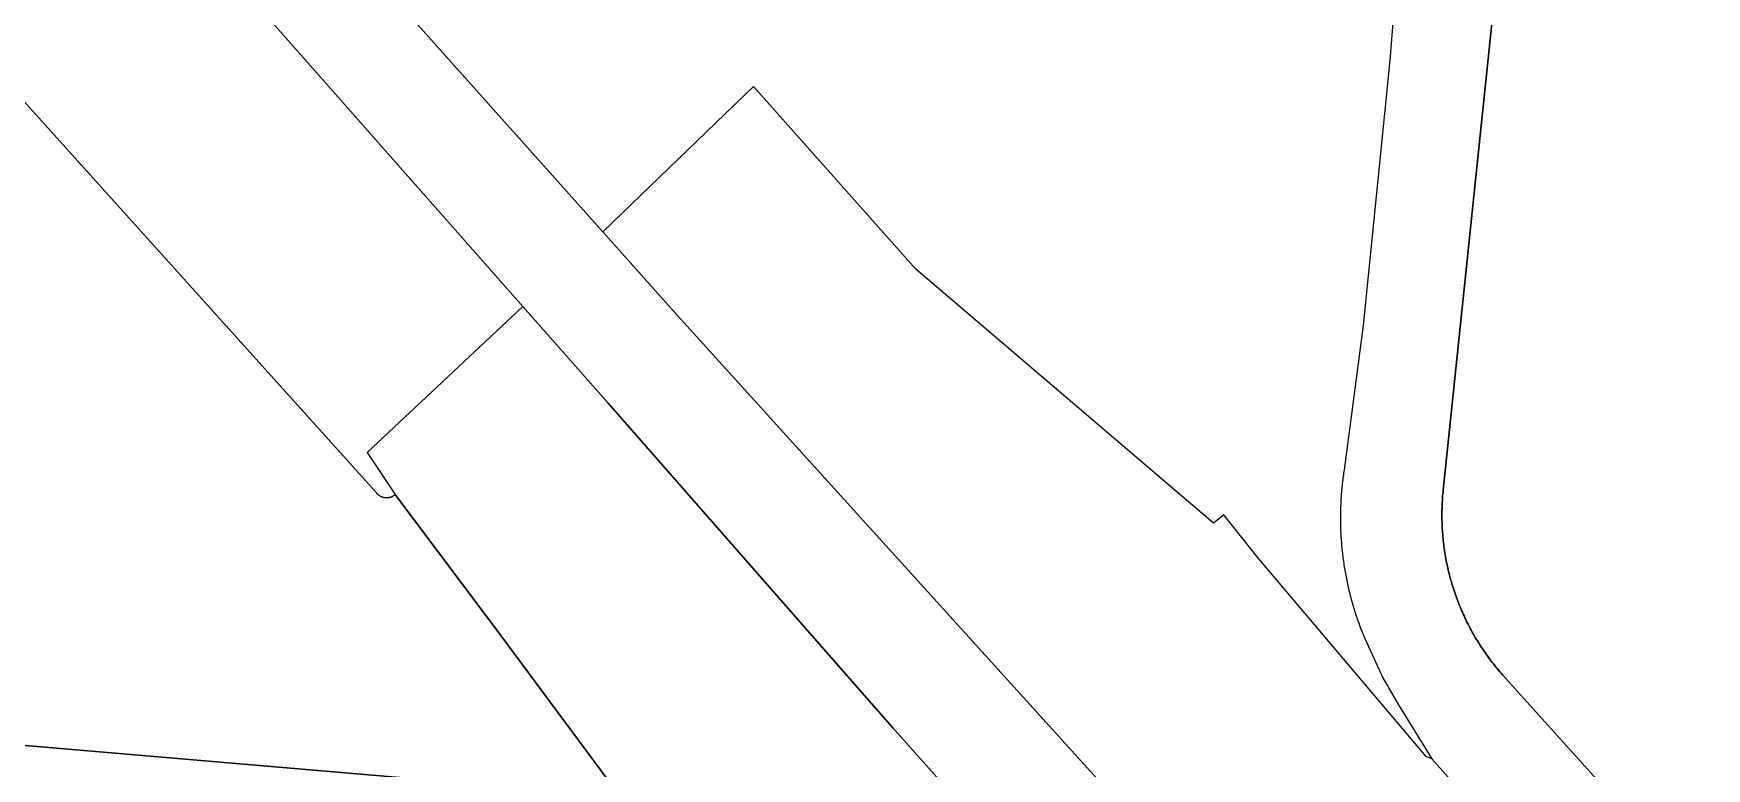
# Model space of a CAD drawing. Header units: metres. Extents: x -127 to 442, y -186 to 462.
# Drawn here: x 138.1 to 200.8, y 250.6 to 278.1 of the extents above; entities that cross this region are included whole.
import ezdxf

# ---------------------------------------------------------------- set-up
doc = ezdxf.new("R2010")
doc.units = ezdxf.units.M

msp = doc.modelspace()

# ---------------------------------------------------------------- linework, layer by layer
at = {"layer": 'road_0', "color": 8}
for points in [[(160.422, 249.124), (155.589, 255.643), (151.663, 260.87), (151.663, 260.87), (151.657, 260.865), (151.651, 260.859), (151.646, 260.854), (151.64, 260.849), (151.634, 260.844), (151.627, 260.84), (151.621, 260.835), (151.615, 260.83), (151.609, 260.826), (151.602, 260.821), (151.596, 260.817), (151.589, 260.813), (151.582, 260.809), (151.576, 260.805), (151.569, 260.801), (151.562, 260.797), (151.555, 260.794), (151.548, 260.79), (151.541, 260.787), (151.534, 260.783), (151.527, 260.78), (151.52, 260.777), (151.512, 260.774), (151.505, 260.771), (151.498, 260.769), (151.49, 260.766), (151.483, 260.764), (151.475, 260.762), (151.468, 260.759), (151.46, 260.757), (151.453, 260.755), (151.445, 260.754), (151.438, 260.752), (151.43, 260.75), (151.422, 260.749), (151.415, 260.748), (151.407, 260.747), (151.399, 260.746), (151.391, 260.745), (151.384, 260.744), (151.376, 260.743), (151.368, 260.743), (151.36, 260.742), (151.352, 260.742), (151.345, 260.742), (151.337, 260.742), (151.329, 260.742), (151.321, 260.743), (151.313, 260.743), (151.306, 260.744), (151.298, 260.744), (151.29, 260.745), (151.282, 260.746), (151.275, 260.747), (151.267, 260.748), (151.259, 260.75), (151.251, 260.751), (151.244, 260.753), (151.236, 260.754), (151.229, 260.756), (151.221, 260.758), (151.213, 260.76), (151.206, 260.762), (151.199, 260.765), (151.191, 260.767), (151.184, 260.77), (151.176, 260.772), (151.169, 260.775), (151.162, 260.778), (151.155, 260.781), (151.148, 260.785), (151.141, 260.788), (151.134, 260.791), (151.127, 260.795), (151.12, 260.798), (151.113, 260.802), (151.106, 260.806), (151.099, 260.81), (151.093, 260.814), (151.086, 260.818), (151.08, 260.823), (151.073, 260.827), (151.067, 260.832), (151.061, 260.836), (151.054, 260.841), (151.048, 260.846), (151.042, 260.851), (151.036, 260.856), (151.031, 260.861), (151.025, 260.867), (151.019, 260.872), (151.013, 260.877), (151.008, 260.883), (151.003, 260.889), (150.997, 260.894), (150.992, 260.9), (150.987, 260.906), (150.982, 260.912), (150.977, 260.918), (150.977, 260.918), (147.576, 264.694), (120.342, 294.937)], [(137.228, 251.522), (156.076, 249.918)]]:
    msp.add_lwpolyline(points, dxfattribs=at)
at = {"layer": 'road_1', "color": 7}
for points in [[(189.24, 281.23), (188.92, 277.12), (187.92, 267.2), (187.21, 261.8), (187.21, 261.8), (187.2, 261.736), (187.19, 261.671), (187.181, 261.607), (187.172, 261.542), (187.164, 261.478), (187.156, 261.413), (187.148, 261.348), (187.14, 261.284), (187.133, 261.219), (187.126, 261.154), (187.12, 261.089), (187.114, 261.024), (187.108, 260.959), (187.103, 260.894), (187.098, 260.83), (187.094, 260.765), (187.09, 260.7), (187.086, 260.634), (187.082, 260.569), (187.079, 260.504), (187.077, 260.439), (187.074, 260.374), (187.072, 260.309), (187.071, 260.244), (187.069, 260.179), (187.069, 260.114), (187.068, 260.048), (187.068, 259.983), (187.068, 259.918), (187.069, 259.853), (187.07, 259.788), (187.071, 259.723), (187.073, 259.658), (187.075, 259.593), (187.077, 259.527), (187.08, 259.462), (187.083, 259.397), (187.087, 259.332), (187.09, 259.267), (187.095, 259.202), (187.099, 259.137), (187.104, 259.072), (187.11, 259.007), (187.115, 258.942), (187.121, 258.878), (187.128, 258.813), (187.134, 258.748), (187.142, 258.683), (187.149, 258.618), (187.157, 258.554), (187.165, 258.489), (187.174, 258.425), (187.183, 258.36), (187.192, 258.296), (187.202, 258.231), (187.212, 258.167), (187.222, 258.103), (187.233, 258.038), (187.244, 257.974), (187.256, 257.91), (187.268, 257.846), (187.28, 257.782), (187.292, 257.718), (187.305, 257.654), (187.319, 257.59), (187.332, 257.527), (187.346, 257.463), (187.361, 257.4), (187.375, 257.336), (187.39, 257.273), (187.406, 257.209), (187.422, 257.146), (187.438, 257.083), (187.454, 257.02), (187.471, 256.957), (187.488, 256.894), (187.506, 256.832), (187.524, 256.769), (187.542, 256.706), (187.561, 256.644), (187.58, 256.582), (187.599, 256.519), (187.619, 256.457), (187.639, 256.395), (187.659, 256.333), (187.68, 256.272), (187.701, 256.21), (187.722, 256.148), (187.744, 256.087), (187.766, 256.026), (187.788, 255.965), (187.811, 255.904), (187.834, 255.843), (187.858, 255.782), (187.881, 255.721), (187.906, 255.661), (187.93, 255.6), (187.955, 255.54), (187.98, 255.48), (187.98, 255.48), (188.66, 254.01), (189.24, 253), (190.49, 250.98), (197.683, 242.89)], [(200.783, 245.649), (193.14, 254.124), (193.14, 254.124), (193.09, 254.181), (193.041, 254.238), (192.992, 254.295), (192.944, 254.353), (192.896, 254.411), (192.848, 254.47), (192.801, 254.529), (192.755, 254.588), (192.709, 254.648), (192.663, 254.709), (192.619, 254.769), (192.574, 254.83), (192.53, 254.891), (192.487, 254.953), (192.444, 255.015), (192.402, 255.078), (192.36, 255.14), (192.319, 255.204), (192.278, 255.267), (192.238, 255.331), (192.198, 255.395), (192.159, 255.46), (192.12, 255.524), (192.082, 255.589), (192.045, 255.655), (192.008, 255.721), (191.971, 255.787), (191.935, 255.853), (191.9, 255.92), (191.865, 255.987), (191.831, 256.054), (191.797, 256.122), (191.764, 256.189), (191.732, 256.257), (191.7, 256.326), (191.669, 256.394), (191.638, 256.463), (191.608, 256.532), (191.578, 256.602), (191.549, 256.671), (191.521, 256.741), (191.493, 256.811), (191.466, 256.882), (191.439, 256.952), (191.413, 257.023), (191.387, 257.094), (191.363, 257.165), (191.338, 257.237), (191.315, 257.308), (191.291, 257.38), (191.269, 257.452), (191.247, 257.524), (191.226, 257.597), (191.205, 257.669), (191.185, 257.742), (191.166, 257.815), (191.147, 257.888), (191.129, 257.961), (191.111, 258.035), (191.094, 258.108), (191.078, 258.182), (191.062, 258.256), (191.047, 258.329), (191.032, 258.404), (191.018, 258.478), (191.005, 258.552), (190.992, 258.626), (190.98, 258.701), (190.969, 258.775), (190.958, 258.85), (190.948, 258.925), (190.939, 259), (190.93, 259.074), (190.921, 259.149), (190.914, 259.225), (190.907, 259.3), (190.9, 259.375), (190.895, 259.45), (190.89, 259.525), (190.885, 259.601), (190.881, 259.676), (190.878, 259.751), (190.875, 259.827), (190.873, 259.902), (190.872, 259.978), (190.871, 260.053), (190.871, 260.128), (190.872, 260.204), (190.873, 260.279), (190.875, 260.355), (190.878, 260.43), (190.881, 260.505), (190.884, 260.581), (190.889, 260.656), (190.894, 260.731), (190.899, 260.807), (190.906, 260.882), (190.912, 260.957), (190.92, 261.032), (190.92, 261.032), (192.875, 279.83)]]:
    msp.add_lwpolyline(points, dxfattribs=at)
for points in [[(182.702, 260.11), (182.312, 259.798), (171.169, 269.308), (165.091, 276.145), (159.44, 270.709), (162.12, 267.71), (180.61, 247.3), (183.264, 244.334), (184.65, 242.69), (190.298, 236.317), (197.683, 242.89), (190.49, 250.98), (190.282, 251.06), (183.955, 258.542), (182.702, 260.11)], [(156.449, 267.906), (150.616, 262.44), (151.663, 260.87), (155.589, 255.643), (160.422, 249.124), (168.734, 239.258), (168.632, 239.143), (168.991, 238.807), (170.113, 237.635), (172.13, 235.385), (172.956, 234.44), (179.682, 226.868), (186.951, 233.338), (184.01, 236.66), (179.996, 241.276), (170.31, 252.14), (159.64, 264.29), (156.449, 267.906)]]:
    msp.add_lwpolyline(points, close=True, dxfattribs=at)
at = {"layer": 'road_5', "color": 3}
msp.add_lwpolyline([(81.315, 357.841), (78.859, 355.539), (97.1, 334.63), (116.98, 312.3), (138.1, 288.7), (156.449, 267.906), (159.64, 264.29), (170.31, 252.14), (179.996, 241.276), (183.264, 244.334), (180.61, 247.3), (162.12, 267.71), (159.44, 270.709), (139.47, 293.06), (115.45, 320.01), (99.55, 337.78), (90.9, 347.51), (81.315, 357.841)], close=True, dxfattribs=at)
at = {"layer": 'terrain_5', "color": 3}
for points in [[(192.875, 279.83), (190.92, 261.032), (190.92, 261.032), (190.912, 260.957), (190.906, 260.882), (190.899, 260.807), (190.894, 260.731), (190.889, 260.656), (190.884, 260.581), (190.881, 260.505), (190.878, 260.43), (190.875, 260.355), (190.873, 260.279), (190.872, 260.204), (190.871, 260.128), (190.871, 260.053), (190.872, 259.978), (190.873, 259.902), (190.875, 259.827), (190.878, 259.751), (190.881, 259.676), (190.885, 259.601), (190.89, 259.525), (190.895, 259.45), (190.9, 259.375), (190.907, 259.3), (190.914, 259.225), (190.921, 259.149), (190.93, 259.074), (190.939, 259), (190.948, 258.925), (190.958, 258.85), (190.969, 258.775), (190.98, 258.701), (190.992, 258.626), (191.005, 258.552), (191.018, 258.478), (191.032, 258.404), (191.047, 258.329), (191.062, 258.256), (191.078, 258.182), (191.094, 258.108), (191.111, 258.035), (191.129, 257.961), (191.147, 257.888), (191.166, 257.815), (191.185, 257.742), (191.205, 257.669), (191.226, 257.597), (191.247, 257.524), (191.269, 257.452), (191.291, 257.38), (191.315, 257.308), (191.338, 257.237), (191.363, 257.165), (191.387, 257.094), (191.413, 257.023), (191.439, 256.952), (191.466, 256.882), (191.493, 256.811), (191.521, 256.741), (191.549, 256.671), (191.578, 256.602), (191.608, 256.532), (191.638, 256.463), (191.669, 256.394), (191.7, 256.326), (191.732, 256.257), (191.764, 256.189), (191.797, 256.122), (191.831, 256.054), (191.865, 255.987), (191.9, 255.92), (191.935, 255.853), (191.971, 255.787), (192.008, 255.721), (192.045, 255.655), (192.082, 255.589), (192.12, 255.524), (192.159, 255.46), (192.198, 255.395), (192.238, 255.331), (192.278, 255.267), (192.319, 255.204), (192.36, 255.14), (192.402, 255.078), (192.444, 255.015), (192.487, 254.953), (192.53, 254.891), (192.574, 254.83), (192.619, 254.769), (192.663, 254.709), (192.709, 254.648), (192.755, 254.588), (192.801, 254.529), (192.848, 254.47), (192.896, 254.411), (192.944, 254.353), (192.992, 254.295), (193.041, 254.238), (193.09, 254.181), (193.14, 254.124), (193.14, 254.124), (200.783, 245.649)], [(156.076, 249.918), (137.228, 251.522)]]:
    msp.add_lwpolyline(points, dxfattribs=at)

doc.saveas('drawing.dxf')
